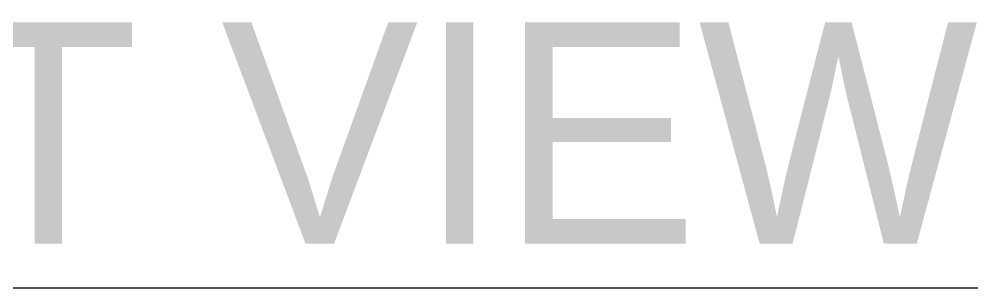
# Model space of a CAD drawing. Header units: feet. Extents: x -159 to 1687, y -48 to 1556.
# Drawn here: x 1484.7 to 1577.4, y 968 to 994 of the extents above; entities that cross this region are included whole.
import ezdxf
from ezdxf.enums import TextEntityAlignment as Align

# ---------------------------------------------------------------- set-up
doc = ezdxf.new("R2018")
doc.units = ezdxf.units.FT
doc.header["$MEASUREMENT"] = 0
doc.layers.add('G-ANNO-TEXT', color=1, linetype='Continuous')
doc.styles.add('NEI-A', font='arial.ttf')

# ---------------------------------------------------------------- blocks, each defined once
blk = doc.blocks.new('TITLE NAME')
at = {"lineweight": 30, "flags": 104}
blk.add_attdef('TITLE_NAME', text='', height=0.2, dxfattribs=at).set_placement((-0.0288, 0.2128), align=Align.BOTTOM_LEFT)
at = {"style": 'NEI-A'}
for tag, p in [('SCALE:', (0, 0)), ('1"_=_', (0.5614, 0.0023))]:
    blk.add_attdef(tag, text='', height=0.1, dxfattribs=at).set_placement(p, align=Align.BOTTOM_LEFT)

msp = doc.modelspace()

# ---------------------------------------------------------------- block references
at = {"layer": 'G-ANNO-TEXT'}
ref = msp.add_blockref('TITLE NAME', (1398.07642, 987.5378), dxfattribs=dict(at, xscale=12, yscale=12, zscale=12))
lines = msp.add_mtext('{\\LFRONT VIEW}', dxfattribs={"layer": '0', "insert": (1397.73139, 993.69118), "char_height": 21.3982459, "attachment_point": 1})
ref.add_attrib('TITLE_NAME', '', (1397.73139, 993.69118)).embed_mtext(lines)
ref.add_attrib('SCALE:', 'SCALE:', dxfattribs={"layer": '0', "height": 1.2, "style": 'NEI-A'}).set_placement((1398.07642, 988.31908), align=Align.BOTTOM_LEFT)
ref.add_attrib('1"_=_', 'NTS', dxfattribs={"layer": '0', "height": 1.2, "style": 'NEI-A'}).set_placement((1404.81313, 988.31908), align=Align.BOTTOM_LEFT)

doc.saveas('drawing.dxf')
